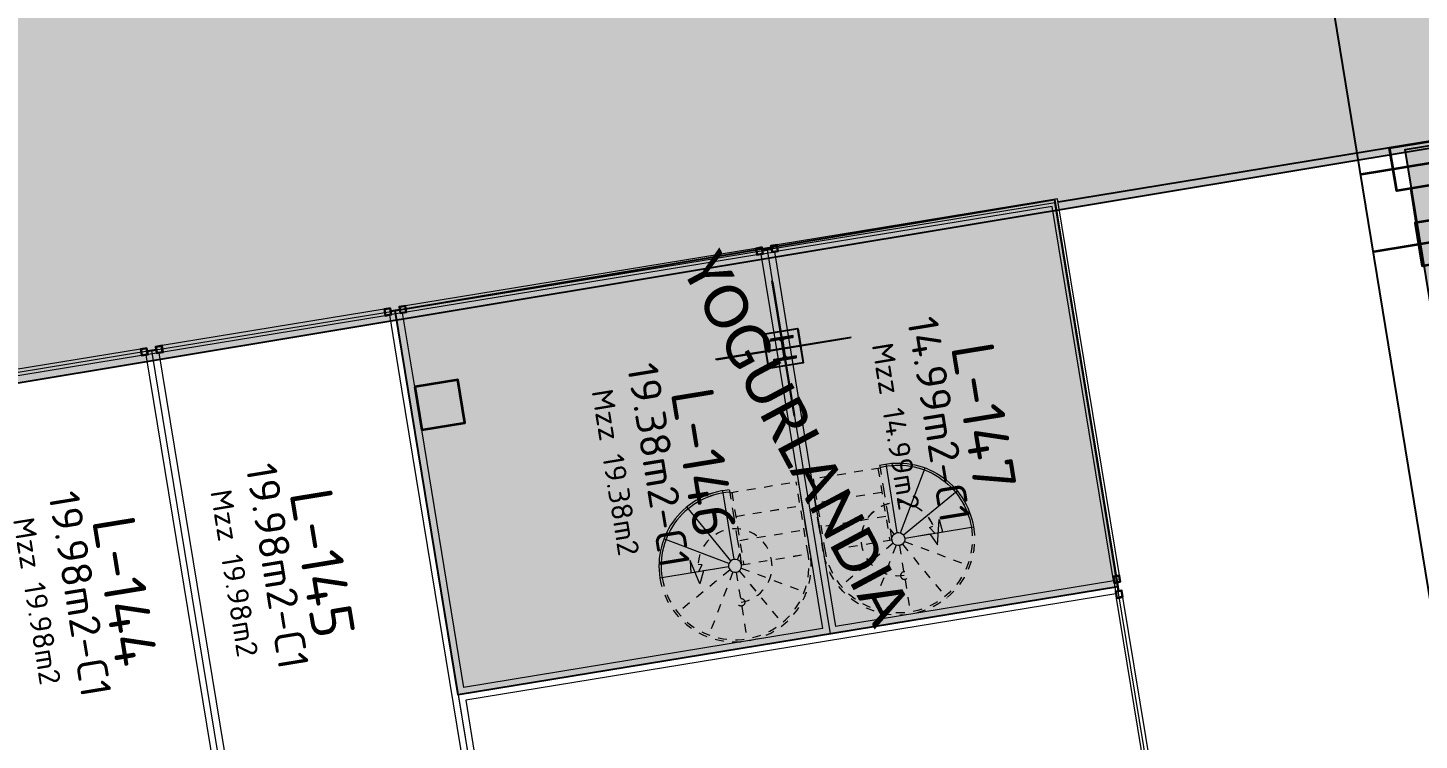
# Model space of a CAD drawing. Header units: metres. Extents: x 2 to 659295185, y -28 to 1124222152.
# Drawn here: x 655526.55 to 655542.54, y 1126660.26 to 1126668.45 of the extents above; entities that cross this region are included whole.
import ezdxf
from ezdxf.enums import TextEntityAlignment as Align

# ---------------------------------------------------------------- set-up
doc = ezdxf.new("R2010")
doc.units = ezdxf.units.M
doc.header["$MEASUREMENT"] = 0
for name, pattern in [('ACAD_ISO03W100', [30, 12, -18]), ('CCSM_C1_CUERPO BJ$0$CONTINUA', [0]), ('CONTINUA', [0]), ('DASHDOT', [1, 0.5, -0.25, 0, -0.25])]:
    doc.linetypes.add(name, pattern=pattern)
doc.layers.get('0').update_dxf_attribs({"linetype": 'CONTINUOUS'})
for name, color, linetype in [('CCSM_C1_CUERPO BJ$0$A-AREAS COMERCIALES', 151, 'CONTINUOUS'), ('CCSM_C1_CUERPO BJ$0$A-FRENTE DE LOCAL', 4, 'CONTINUOUS'), ('CCSM_C1_CUERPO BJ$0$A-PARED', 2, 'CCSM_C1_CUERPO BJ$0$CONTINUA'), ('CCSM_C1_CUERPO BJ$0$ID_AREA EXACTA', 7, 'CONTINUOUS'), ('CCSM_C1_CUERPO BJ$0$ID_Nº LOCAL', 7, 'CONTINUOUS'), ('CCSM_C1_CUERPO BJ$0$ID_RUBRO', 7, 'CONTINUOUS'), ('CCSM_C1_CUERPO HP$0$A-MARCOS LOCALES', 4, 'CONTINUOUS'), ('E_COTAS EJES J', 8, 'CONTINUOUS'), ('MESAS DE FERIA', 7, 'CONTINUOUS'), ('TERRENO DE TABACALERA', 50, 'CONTINUOUS')]:
    doc.layers.add(name, color=color, linetype=linetype)
for name, color, linetype, lineweight in [('CCSM_XREF ESTRUCTURA15$0$E-CA-COLUMNA', 2, 'CONTINUOUS', 35), ('CCSM_XREF ESTRUCTURA15$0$E-CB-COLUMNA', 2, 'CONTINUOUS', 35), ('LOCALES ASIGNADOS', 41, 'DASHDOT', 0), ('NOMBRES LOCATARIOS', 7, 'CONTINUA', 0), ('XREF ESCALERAS', 252, 'CONTINUOUS', 0)]:
    doc.layers.add(name, color=color, linetype=linetype, lineweight=lineweight)
doc.styles.add('CCSM_C1_CUERPO BJ$0$ROMANS', font='romans__.ttf')
doc.styles.get("Standard").update_dxf_attribs({"font": 'tahoma.ttf'})

# ---------------------------------------------------------------- blocks, each defined once
blk = doc.blocks.new('CCSM_C1_CUERPO BJ$0$IDENT LOCAL')
at = {"style": 'CCSM_C1_CUERPO BJ$0$ROMANS'}
for tag, height, p in [('AREA-EXACTA', 0.5, (0.587, 0.096)), ('NºLOCAL', 0.7, (1.17, 0.119)), ('RUBRO', 0.35, (0, 0)), ('USO', 0.35, (-0.587, -0.096))]:
    blk.add_attdef(tag, text='', height=height, rotation=279.3085, dxfattribs=at).set_placement(p, align=Align.BOTTOM_CENTER)
blk = doc.blocks.new('CCSM_XREF ESTRUCTURA15$0$CCSM_COLUMNA REC')
at = {"layer": 'CCSM_XREF ESTRUCTURA15$0$E-CA-COLUMNA'}
blk.add_lwpolyline([(-0.25, -0.25), (0.25, -0.25), (0.25, 0.25), (-0.25, 0.25)], close=True, dxfattribs=at)
blk = doc.blocks.new('TUBO3X3')
at = {"layer": 'CCSM_C1_CUERPO HP$0$A-MARCOS LOCALES'}
for points in [[(-0.05, 0.012), (0.025, 0.012), (0.025, 0.087), (-0.05, 0.087)], [(-0.045, 0.017), (0.02, 0.017), (0.02, 0.082), (-0.045, 0.082)]]:
    blk.add_lwpolyline(points, close=True, dxfattribs=at)
blk = doc.blocks.new('SEPARADOR MINILOCAL')
at = {"layer": 'CCSM_C1_CUERPO HP$0$A-MARCOS LOCALES'}
for p, q in [((0.538, -0.043), (0.638, -0.043)), ((0.538, -0.048), (0.638, -0.048))]:
    blk.add_line(p, q, dxfattribs=at)
for p in [(0.513, -0.095), (0.688, -0.095)]:
    blk.add_blockref('TUBO3X3', p, dxfattribs=at)
blk = doc.blocks.new('CCSM_XREF ESTRUCTURA15$0$COLUM REC 120x50 mid')
at = {"color": 5}
for p, q in [((0, 1.124), (0, -1.124)), ((-0.789, 0), (0.789, 0))]:
    blk.add_line(p, q, dxfattribs=at)
at = {"color": 2}
blk.add_lwpolyline([(-0.25, 0.6), (-0.25, -0.6), (0.25, -0.6), (0.25, 0.6)], close=True, dxfattribs=at)
blk = doc.blocks.new('CCSM_XREF ESTRUCTURA15$0$COLUM REC 150x50mid')
at = {"color": 5}
for p, q in [((0, 1.124), (0, -1.124)), ((-0.789, 0), (0.789, 0))]:
    blk.add_line(p, q, dxfattribs=at)
blk.add_lwpolyline([(-0.25, 0.75), (-0.25, -0.75), (0.25, -0.75), (0.25, 0.75)], close=True)
blk = doc.blocks.new('COLUMNAS MZZ LOCATEL')
at = {"color": 8}
for p, q in [((0, -0.774), (0, 0.774)), ((0.789, 0), (-0.789, 0))]:
    blk.add_line(p, q, dxfattribs=at)
blk.add_lwpolyline([(-0.2, 0.2), (0.2, 0.2), (0.2, -0.2), (-0.2, -0.2)], close=True)
blk = doc.blocks.new('ESCA')
at = {"linetype": 'ACAD_ISO03W100', "ltscale": 0.002}
for p, q in [((0.475, 0.975), (0.475, 1.775)), ((0.437, 0.965), (0.037, 1.658)), ((0.512, 0.965), (0.912, 1.658)), ((0.41, 0.937), (-0.283, 1.337)), ((0.54, 0.937), (1.233, 1.337)), ((-0.4, 0.9), (-0.4, 0.6)), ((0.4, 0.9), (-0.4, 0.9)), ((-0.375, 0.9), (-0.375, 0.06)), ((0.375, 0.06), (0.375, 0.9)), ((0.4, 0.857), (0.4, 0.9)), ((0.4, 0.77), (0.4, 0.857)), ((0.4, 0.6), (0.4, 0.77)), ((-0.4, 0.6), (-0.4, 0.3)), ((0.375, 0.62), (-0.375, 0.62)), ((0.4, 0.3), (0.4, 0.6)), ((0.375, 0.34), (-0.375, 0.34)), ((-0.4, 0.3), (-0.4, 0.06)), ((0.4, 0.035), (0.4, 0.3)), ((0.4, 0.06), (-0.4, 0.06))]:
    blk.add_line(p, q, dxfattribs=at)
for p, q in [((0.437, 0.965), (0.422, 0.953)), ((0.456, 0.972), (0.437, 0.965)), ((0.475, 0.975), (0.456, 0.972)), ((0.494, 0.972), (0.475, 0.975)), ((0.512, 0.965), (0.494, 0.972)), ((0.528, 0.953), (0.512, 0.965)), ((0.403, 0.919), (0.4, 0.9)), ((0.4, 0.9), (0.403, 0.881)), ((0.41, 0.862), (0.4, 0.857)), ((0.437, 0.835), (0.4, 0.77)), ((0.41, 0.937), (0.403, 0.919)), ((0.403, 0.881), (0.41, 0.862)), ((0.422, 0.953), (0.41, 0.937)), ((0.41, 0.862), (0.422, 0.847)), ((0.422, 0.847), (0.437, 0.835)), ((0.437, 0.835), (0.456, 0.828)), ((0.456, 0.828), (0.475, 0.825)), ((0.475, 0.825), (0.494, 0.828)), ((0.475, 0.825), (0.475, 0.025)), ((0.494, 0.828), (0.512, 0.835)), ((0.512, 0.835), (0.528, 0.847)), ((0.512, 0.835), (0.912, 0.142)), ((0.54, 0.937), (0.528, 0.953)), ((0.528, 0.847), (0.54, 0.862)), ((0.547, 0.919), (0.54, 0.937)), ((0.54, 0.862), (0.547, 0.881)), ((0.54, 0.862), (1.233, 0.463)), ((0.55, 0.9), (0.547, 0.919)), ((0.547, 0.881), (0.55, 0.9)), ((0.55, 0.9), (1.35, 0.9)), ((0.4, 0.028), (0.4, 0.035))]:
    blk.add_line(p, q)
for points in [[(0.71, 0.9), (0.841, 0.9), (0.907, 1.039), (0.976, 0.754), (0.991, 0.9)], [(0.9, 0.9), (0.848, 0.826), (0.892, 0.817)]]:
    blk.add_lwpolyline(points)
blk.add_circle((0.475, 1.325), 0.0433, dxfattribs=at)
for radius, start, end in [(0.875, 0, 180), (0.85, 0, 180), (0.425, 90, 0)]:
    blk.add_arc((0.475, 0.9), radius, start, end, dxfattribs=at)
for radius, start in [(0.875, 265.0829), (0.85, 264.9379)]:
    blk.add_arc((0.475, 0.9), radius, start, 0)

msp = doc.modelspace()

# ---------------------------------------------------------------- hatches: boundary and pattern name
at = {"layer": 'LOCALES ASIGNADOS'}
for points in [[(655552.0475, 1126766.2036), (655481.9173, 1126797.9895), (655477.5131, 1126790.9099), (655473.5315, 1126784.2823), (655468.8767, 1126776.1437), (655463.5388, 1126766.3475), (655461.3917, 1126762.2727), (655460.3726, 1126760.2599), (655457.5102, 1126754.5906), (655453.7975, 1126746.8941), (655450.9417, 1126740.6836), (655446.1355, 1126729.7442), (655441.9098, 1126719.3699), (655440.9385, 1126716.7924), (655462.8638, 1126708.3455), (655463.9885, 1126701.2842), (655471.536, 1126655.2372), (655553.5835, 1126668.8883), (655553.0078, 1126672.4046), (655567.0451, 1126674.7032)], [(655542.3815, 1126667.0547), (655542.9821, 1126663.39), (655551.4443, 1126664.7745), (655550.8432, 1126668.4417)], [(655530.773, 1126665.2027), (655531.4975, 1126660.7826), (655539.0763, 1126662.0251), (655538.3487, 1126666.4799)]]:
    msp.add_hatch(color=256, dxfattribs=at).paths.add_polyline_path(points)

# ---------------------------------------------------------------- linework, layer by layer
for points in [[(655471.6126, 1126655.25), (655553.5834, 1126668.8883), (655553.0076, 1126672.4046), (655567.045, 1126674.7031), (655552.0473, 1126766.2035), (655481.9172, 1126797.9895), (655477.5129, 1126790.9098), (655473.5313, 1126784.2823), (655468.8766, 1126776.1437), (655463.5386, 1126766.3474), (655461.3916, 1126762.2726), (655460.3725, 1126760.2599), (655457.5101, 1126754.5906), (655453.7973, 1126746.8941), (655450.9415, 1126740.6836), (655446.1353, 1126729.7441), (655441.9096, 1126719.3698), (655434.3244, 1126698.7954), (655428.6842, 1126681.1389), (655469.2363, 1126669.8084), (655471.5359, 1126655.2372), (655471.6126, 1126655.2498)], [(655550.8432, 1126668.4417), (655551.4447, 1126664.7719), (655542.9826, 1126663.3875), (655542.3819, 1126667.0522), (655550.8436, 1126668.4392)], [(655538.3496, 1126666.48), (655539.0773, 1126662.0252), (655531.4985, 1126660.7828), (655530.774, 1126665.2029), (655538.3496, 1126666.48)], [(655538.3497, 1126666.48), (655539.0773, 1126662.0251), (655531.4985, 1126660.7827), (655530.774, 1126665.2028), (655538.3497, 1126666.48)]]:
    msp.add_lwpolyline(points)
at = {"layer": 'CCSM_C1_CUERPO BJ$0$A-AREAS COMERCIALES', "lineweight": 5}
for points in [[(655548.5541, 1126664.3007), (655547.9534, 1126667.9655), (655542.3758, 1126667.0512), (655542.9765, 1126663.3865)], [(655539.0763, 1126662.0251), (655538.3523, 1126666.4425), (655535.0474, 1126665.9008), (655535.7714, 1126661.4834)], [(655535.0474, 1126665.9008), (655535.7714, 1126661.4835), (655531.4984, 1126660.7831), (655530.7743, 1126665.2004)], [(655530.7743, 1126665.2004), (655531.9147, 1126658.2432), (655529.1169, 1126657.7846), (655527.9765, 1126664.7418)], [(655529.1169, 1126657.7846), (655527.9765, 1126664.7418), (655525.179, 1126664.2833), (655526.3194, 1126657.3261)], [(655539.8321, 1126657.4138), (655539.0763, 1126662.0251), (655531.4984, 1126660.7831), (655532.2543, 1126656.1718)]]:
    msp.add_lwpolyline(points, close=True, dxfattribs=at)
at = {"layer": 'CCSM_C1_CUERPO BJ$0$A-FRENTE DE LOCAL', "lineweight": 5}
for p, q in [((655538.3248, 1126666.3999), (655535.1275, 1126665.8758)), ((655538.3867, 1126666.486), (655535.1647, 1126665.9579)), ((655539.0225, 1126662.1429), (655538.3248, 1126666.4)), ((655539.0226, 1126662.1428), (655538.3248, 1126666.3999)), ((655539.0965, 1126662.155), (655538.3866, 1126666.4861)), ((655539.0966, 1126662.155), (655538.3867, 1126666.486)), ((655534.918, 1126665.9175), (655530.8917, 1126665.2575)), ((655534.9301, 1126665.8435), (655530.9038, 1126665.1835)), ((655530.645, 1126665.2171), (655528.0939, 1126664.7989)), ((655530.6571, 1126665.1431), (655528.106, 1126664.7249)), ((655527.8471, 1126664.7585), (655525.5184, 1126664.3768)), ((655527.8593, 1126664.6845), (655525.5305, 1126664.3028)), ((655539.7785, 1126657.5308), (655539.063, 1126661.8962)), ((655539.7785, 1126657.5307), (655539.063, 1126661.8961)), ((655539.8525, 1126657.5429), (655539.137, 1126661.9083)), ((655539.8525, 1126657.5429), (655539.137, 1126661.9083))]:
    msp.add_line(p, q, dxfattribs=at)
at = {"layer": 'CCSM_C1_CUERPO BJ$0$A-PARED', "lineweight": 5}
for p, q in [((655530.7063, 1126665.1512), (655530.8459, 1126664.3001)), ((655530.8544, 1126665.1754), (655530.7064, 1126665.1512)), ((655530.7064, 1126665.1512), (655530.8459, 1126664.3)), ((655530.8544, 1126665.1755), (655530.9939, 1126664.3244)), ((655530.8544, 1126665.1754), (655530.9939, 1126664.3243)), ((655528.0566, 1126664.7168), (655527.9086, 1126664.6926)), ((655527.9086, 1126664.6927), (655529.0307, 1126657.8465)), ((655527.9086, 1126664.6926), (655529.0308, 1126657.8464)), ((655528.0566, 1126664.7169), (655529.1788, 1126657.8708)), ((655528.0566, 1126664.7168), (655529.1788, 1126657.8707)), ((655530.9939, 1126664.3244), (655531.5602, 1126660.8691)), ((655530.9939, 1126664.3243), (655531.5602, 1126660.869)), ((655530.8459, 1126664.3001), (655531.8285, 1126658.3051)), ((655530.8459, 1126664.3), (655531.8285, 1126658.305)), ((655539.0306, 1126662.0936), (655535.8333, 1126661.5695)), ((655539.0306, 1126662.0935), (655535.8333, 1126661.5694)), ((655539.0306, 1126662.0936), (655539.0549, 1126661.9455)), ((655539.0306, 1126662.0935), (655539.0549, 1126661.9455)), ((655539.0549, 1126661.9455), (655531.5845, 1126660.7211)), ((655539.0549, 1126661.9455), (655531.5845, 1126660.721)), ((655535.6853, 1126661.5452), (655531.5602, 1126660.8691)), ((655535.6853, 1126661.5452), (655531.5602, 1126660.869)), ((655531.5845, 1126660.7211), (655532.3162, 1126656.257)), ((655531.5845, 1126660.721), (655532.3162, 1126656.2569))]:
    msp.add_line(p, q, dxfattribs=at)
for points in [[(655542.4362, 1126666.6052), (655542.5009, 1126666.2105), (655542.5009, 1126666.2105)], [(655542.4362, 1126666.6051), (655542.5009, 1126666.2104), (655542.5009, 1126666.2104)], [(655534.9759, 1126665.851), (655535.1308, 1126665.8764)], [(655534.9759, 1126665.851), (655535.6853, 1126661.5452)], [(655534.9759, 1126665.851), (655535.6853, 1126661.5452)], [(655535.1307, 1126665.8764), (655535.8333, 1126661.5695)], [(655535.1308, 1126665.8764), (655535.8333, 1126661.5694)]]:
    msp.add_lwpolyline(points, dxfattribs=at)
at = {"layer": 'E_COTAS EJES J'}
for p, q in [((655535.1083, 1126665.5294), (655535.3585, 1126664.0024)), ((655535.1083, 1126665.5294), (655535.3585, 1126664.0024)), ((655535.1083, 1126665.5293), (655535.3585, 1126664.0024)), ((655535.1083, 1126665.5293), (655535.3585, 1126664.0024)), ((655536.0119, 1126664.8935), (655534.4549, 1126664.6383)), ((655536.0119, 1126664.8935), (655534.4549, 1126664.6383)), ((655536.0119, 1126664.8934), (655534.4549, 1126664.6382)), ((655536.0119, 1126664.8934), (655534.4549, 1126664.6382)), ((655535.3414, 1126664.9103), (655535.0848, 1126664.8682)), ((655535.3414, 1126664.9103), (655535.0848, 1126664.8682)), ((655535.3414, 1126664.9102), (655535.0848, 1126664.8681)), ((655535.3414, 1126664.9102), (655535.0848, 1126664.8681)), ((655535.0848, 1126664.8682), (655535.0868, 1126664.8559)), ((655535.0848, 1126664.8682), (655535.0868, 1126664.8559)), ((655535.0848, 1126664.8681), (655535.0868, 1126664.8558)), ((655535.0848, 1126664.8681), (655535.0868, 1126664.8558)), ((655535.0868, 1126664.8559), (655535.1872, 1126664.8723)), ((655535.0868, 1126664.8559), (655535.1872, 1126664.8723)), ((655535.0868, 1126664.8558), (655535.1872, 1126664.8723)), ((655535.0868, 1126664.8558), (655535.1872, 1126664.8723)), ((655535.1867, 1126664.8723), (655535.088, 1126664.8561)), ((655535.1867, 1126664.8723), (655535.088, 1126664.8561)), ((655535.1867, 1126664.8722), (655535.088, 1126664.856)), ((655535.1867, 1126664.8722), (655535.088, 1126664.856)), ((655535.2154, 1126664.8516), (655535.1867, 1126664.8723)), ((655535.2154, 1126664.8516), (655535.1867, 1126664.8723)), ((655535.2154, 1126664.8516), (655535.1867, 1126664.8722)), ((655535.2154, 1126664.8516), (655535.1867, 1126664.8722)), ((655535.1872, 1126664.8723), (655535.1968, 1126664.872)), ((655535.1872, 1126664.8723), (655535.1968, 1126664.872)), ((655535.1872, 1126664.8723), (655535.1968, 1126664.8719)), ((655535.1872, 1126664.8723), (655535.1968, 1126664.8719)), ((655535.1968, 1126664.872), (655535.2055, 1126664.8681)), ((655535.1968, 1126664.872), (655535.2055, 1126664.8681)), ((655535.1968, 1126664.8719), (655535.2055, 1126664.868)), ((655535.1968, 1126664.8719), (655535.2055, 1126664.868)), ((655535.2055, 1126664.8681), (655535.212, 1126664.8611)), ((655535.2055, 1126664.8681), (655535.212, 1126664.8611)), ((655535.2055, 1126664.868), (655535.212, 1126664.861)), ((655535.2055, 1126664.868), (655535.212, 1126664.861)), ((655535.212, 1126664.8611), (655535.2154, 1126664.8521)), ((655535.212, 1126664.8611), (655535.2154, 1126664.8521)), ((655535.212, 1126664.861), (655535.2154, 1126664.8521)), ((655535.212, 1126664.861), (655535.2154, 1126664.8521)), ((655535.2154, 1126664.8521), (655535.2438, 1126664.6784)), ((655535.2154, 1126664.8521), (655535.2438, 1126664.6784)), ((655535.2154, 1126664.8521), (655535.2438, 1126664.6784)), ((655535.2154, 1126664.8521), (655535.2438, 1126664.6784)), ((655535.2437, 1126664.6789), (655535.2154, 1126664.8516)), ((655535.2437, 1126664.6789), (655535.2154, 1126664.8516)), ((655535.2438, 1126664.6789), (655535.2154, 1126664.8516)), ((655535.2438, 1126664.6789), (655535.2154, 1126664.8516)), ((655535.2227, 1126664.8533), (655535.2231, 1126664.8629)), ((655535.2227, 1126664.8533), (655535.2231, 1126664.8629)), ((655535.2512, 1126664.6797), (655535.2227, 1126664.8533)), ((655535.2512, 1126664.6797), (655535.2227, 1126664.8533)), ((655535.2435, 1126664.8816), (655535.2228, 1126664.8529)), ((655535.2435, 1126664.8816), (655535.2228, 1126664.8529)), ((655535.2435, 1126664.8815), (655535.2228, 1126664.8528)), ((655535.2435, 1126664.8815), (655535.2228, 1126664.8528)), ((655535.2228, 1126664.8533), (655535.2231, 1126664.8628)), ((655535.2228, 1126664.8533), (655535.2231, 1126664.8628)), ((655535.2512, 1126664.6796), (655535.2228, 1126664.8533)), ((655535.2512, 1126664.6796), (655535.2228, 1126664.8533)), ((655535.2228, 1126664.8529), (655535.2511, 1126664.6802)), ((655535.2228, 1126664.8529), (655535.2511, 1126664.6802)), ((655535.2228, 1126664.8528), (655535.2512, 1126664.6801)), ((655535.2228, 1126664.8528), (655535.2512, 1126664.6801)), ((655535.2231, 1126664.8629), (655535.227, 1126664.8716)), ((655535.2231, 1126664.8629), (655535.227, 1126664.8716)), ((655535.2231, 1126664.8628), (655535.227, 1126664.8715)), ((655535.2231, 1126664.8628), (655535.227, 1126664.8715)), ((655535.227, 1126664.8716), (655535.234, 1126664.8781)), ((655535.227, 1126664.8716), (655535.234, 1126664.8781)), ((655535.227, 1126664.8715), (655535.234, 1126664.8781)), ((655535.227, 1126664.8715), (655535.234, 1126664.8781)), ((655535.234, 1126664.8781), (655535.243, 1126664.8815)), ((655535.234, 1126664.8781), (655535.243, 1126664.8815)), ((655535.234, 1126664.8781), (655535.243, 1126664.8814)), ((655535.234, 1126664.8781), (655535.243, 1126664.8814)), ((655535.243, 1126664.8815), (655535.3434, 1126664.8979)), ((655535.243, 1126664.8815), (655535.3434, 1126664.8979)), ((655535.243, 1126664.8814), (655535.3434, 1126664.8979)), ((655535.243, 1126664.8814), (655535.3434, 1126664.8979)), ((655535.3421, 1126664.8977), (655535.2435, 1126664.8816)), ((655535.3421, 1126664.8977), (655535.2435, 1126664.8816)), ((655535.3422, 1126664.8977), (655535.2435, 1126664.8815)), ((655535.3422, 1126664.8977), (655535.2435, 1126664.8815)), ((655535.3434, 1126664.8979), (655535.3414, 1126664.9103)), ((655535.3434, 1126664.8979), (655535.3414, 1126664.9103)), ((655535.3434, 1126664.8979), (655535.3414, 1126664.9102)), ((655535.3434, 1126664.8979), (655535.3414, 1126664.9102)), ((655535.2236, 1126664.6503), (655535.1232, 1126664.6338)), ((655535.2236, 1126664.6503), (655535.1232, 1126664.6338)), ((655535.2236, 1126664.6502), (655535.1232, 1126664.6338)), ((655535.2236, 1126664.6502), (655535.1232, 1126664.6338)), ((655535.1232, 1126664.6338), (655535.1252, 1126664.6215)), ((655535.1232, 1126664.6338), (655535.1252, 1126664.6215)), ((655535.1232, 1126664.6338), (655535.1252, 1126664.6214)), ((655535.1232, 1126664.6338), (655535.1252, 1126664.6214)), ((655535.1244, 1126664.6341), (655535.2231, 1126664.6502)), ((655535.1244, 1126664.6341), (655535.2231, 1126664.6502)), ((655535.1244, 1126664.634), (655535.2231, 1126664.6502)), ((655535.1244, 1126664.634), (655535.2231, 1126664.6502)), ((655535.1252, 1126664.6215), (655535.3818, 1126664.6636)), ((655535.1252, 1126664.6215), (655535.3818, 1126664.6636)), ((655535.1252, 1126664.6214), (655535.3818, 1126664.6635)), ((655535.1252, 1126664.6214), (655535.3818, 1126664.6635)), ((655535.1943, 1126664.6328), (655535.1598, 1126664.6272)), ((655535.1943, 1126664.6328), (655535.1598, 1126664.6272)), ((655535.1943, 1126664.6328), (655535.1598, 1126664.6271)), ((655535.1943, 1126664.6328), (655535.1598, 1126664.6271)), ((655535.3127, 1126664.6522), (655535.1943, 1126664.6328)), ((655535.3127, 1126664.6522), (655535.1943, 1126664.6328)), ((655535.3127, 1126664.6522), (655535.1943, 1126664.6328)), ((655535.3127, 1126664.6522), (655535.1943, 1126664.6328)), ((655535.2231, 1126664.6502), (655535.2437, 1126664.6789)), ((655535.2231, 1126664.6502), (655535.2437, 1126664.6789)), ((655535.2231, 1126664.6502), (655535.2438, 1126664.6789)), ((655535.2231, 1126664.6502), (655535.2438, 1126664.6789)), ((655535.2326, 1126664.6537), (655535.2236, 1126664.6503)), ((655535.2326, 1126664.6537), (655535.2236, 1126664.6503)), ((655535.2326, 1126664.6536), (655535.2236, 1126664.6502)), ((655535.2326, 1126664.6536), (655535.2236, 1126664.6502)), ((655535.2395, 1126664.6602), (655535.2326, 1126664.6537)), ((655535.2395, 1126664.6602), (655535.2326, 1126664.6537)), ((655535.2396, 1126664.6601), (655535.2326, 1126664.6536)), ((655535.2396, 1126664.6601), (655535.2326, 1126664.6536)), ((655535.2435, 1126664.6689), (655535.2395, 1126664.6602)), ((655535.2435, 1126664.6689), (655535.2395, 1126664.6602)), ((655535.2435, 1126664.6688), (655535.2396, 1126664.6601)), ((655535.2435, 1126664.6688), (655535.2396, 1126664.6601)), ((655535.2438, 1126664.6784), (655535.2435, 1126664.6689)), ((655535.2438, 1126664.6784), (655535.2435, 1126664.6689)), ((655535.2438, 1126664.6784), (655535.2435, 1126664.6688)), ((655535.2438, 1126664.6784), (655535.2435, 1126664.6688)), ((655535.2511, 1126664.6802), (655535.2799, 1126664.6595)), ((655535.2511, 1126664.6802), (655535.2799, 1126664.6595)), ((655535.2512, 1126664.6801), (655535.2799, 1126664.6595)), ((655535.2512, 1126664.6801), (655535.2799, 1126664.6595)), ((655535.2546, 1126664.6707), (655535.2512, 1126664.6797)), ((655535.2546, 1126664.6707), (655535.2512, 1126664.6797)), ((655535.2546, 1126664.6706), (655535.2512, 1126664.6796)), ((655535.2546, 1126664.6706), (655535.2512, 1126664.6796)), ((655535.2611, 1126664.6637), (655535.2546, 1126664.6707)), ((655535.2611, 1126664.6637), (655535.2546, 1126664.6707)), ((655535.2611, 1126664.6636), (655535.2546, 1126664.6706)), ((655535.2611, 1126664.6636), (655535.2546, 1126664.6706)), ((655535.2698, 1126664.6598), (655535.2611, 1126664.6637)), ((655535.2698, 1126664.6598), (655535.2611, 1126664.6637)), ((655535.2698, 1126664.6597), (655535.2611, 1126664.6636)), ((655535.2698, 1126664.6597), (655535.2611, 1126664.6636)), ((655535.2794, 1126664.6594), (655535.2698, 1126664.6598)), ((655535.2794, 1126664.6594), (655535.2698, 1126664.6598)), ((655535.2794, 1126664.6594), (655535.2698, 1126664.6597)), ((655535.2794, 1126664.6594), (655535.2698, 1126664.6597)), ((655535.3798, 1126664.6759), (655535.2794, 1126664.6594)), ((655535.3798, 1126664.6759), (655535.2794, 1126664.6594)), ((655535.3798, 1126664.6758), (655535.2794, 1126664.6594)), ((655535.3798, 1126664.6758), (655535.2794, 1126664.6594)), ((655535.2799, 1126664.6595), (655535.3785, 1126664.6757)), ((655535.2799, 1126664.6595), (655535.3785, 1126664.6757)), ((655535.2799, 1126664.6595), (655535.3786, 1126664.6756)), ((655535.2799, 1126664.6595), (655535.3786, 1126664.6756)), ((655535.3473, 1126664.6579), (655535.3127, 1126664.6522)), ((655535.3473, 1126664.6579), (655535.3127, 1126664.6522)), ((655535.3473, 1126664.6578), (655535.3127, 1126664.6522)), ((655535.3473, 1126664.6578), (655535.3127, 1126664.6522)), ((655535.3818, 1126664.6636), (655535.3798, 1126664.6759)), ((655535.3818, 1126664.6636), (655535.3798, 1126664.6759)), ((655535.3818, 1126664.6635), (655535.3798, 1126664.6758)), ((655535.3818, 1126664.6635), (655535.3798, 1126664.6758))]:
    msp.add_line(p, q, dxfattribs=at)
for points in [[(655535.0848, 1126664.8682), (655535.0868, 1126664.8559), (655535.1872, 1126664.8723), (655535.1968, 1126664.872), (655535.2055, 1126664.8681), (655535.212, 1126664.8611), (655535.2154, 1126664.8521), (655535.2438, 1126664.6784), (655535.2435, 1126664.6689), (655535.2395, 1126664.6602), (655535.2326, 1126664.6537), (655535.2236, 1126664.6503), (655535.1232, 1126664.6338), (655535.1252, 1126664.6215), (655535.3818, 1126664.6636), (655535.3798, 1126664.6759), (655535.2794, 1126664.6594), (655535.2698, 1126664.6598), (655535.2611, 1126664.6637), (655535.2546, 1126664.6707), (655535.2512, 1126664.6797), (655535.2228, 1126664.8533), (655535.2231, 1126664.8629), (655535.227, 1126664.8716), (655535.234, 1126664.8781), (655535.243, 1126664.8815), (655535.3434, 1126664.8979), (655535.3414, 1126664.9103), (655535.0848, 1126664.8682)], [(655535.0848, 1126664.8682), (655535.0868, 1126664.8559), (655535.1872, 1126664.8723), (655535.1968, 1126664.872), (655535.2055, 1126664.8681), (655535.212, 1126664.8611), (655535.2154, 1126664.8521), (655535.2438, 1126664.6784), (655535.2435, 1126664.6689), (655535.2395, 1126664.6602), (655535.2326, 1126664.6537), (655535.2236, 1126664.6503), (655535.1232, 1126664.6338), (655535.1252, 1126664.6215), (655535.3818, 1126664.6636), (655535.3798, 1126664.6759), (655535.2794, 1126664.6594), (655535.2698, 1126664.6598), (655535.2611, 1126664.6637), (655535.2546, 1126664.6707), (655535.2512, 1126664.6797), (655535.2228, 1126664.8533), (655535.2231, 1126664.8629), (655535.227, 1126664.8716), (655535.234, 1126664.8781), (655535.243, 1126664.8815), (655535.3434, 1126664.8979), (655535.3414, 1126664.9103), (655535.0848, 1126664.8682)], [(655535.0848, 1126664.8681), (655535.0868, 1126664.8558), (655535.1872, 1126664.8723), (655535.1968, 1126664.8719), (655535.2055, 1126664.868), (655535.212, 1126664.861), (655535.2154, 1126664.8521), (655535.2438, 1126664.6784), (655535.2435, 1126664.6688), (655535.2396, 1126664.6601), (655535.2326, 1126664.6536), (655535.2236, 1126664.6502), (655535.1232, 1126664.6338), (655535.1252, 1126664.6214), (655535.3818, 1126664.6635), (655535.3798, 1126664.6758), (655535.2794, 1126664.6594), (655535.2698, 1126664.6597), (655535.2611, 1126664.6636), (655535.2546, 1126664.6706), (655535.2512, 1126664.6796), (655535.2228, 1126664.8533), (655535.2231, 1126664.8628), (655535.227, 1126664.8715), (655535.234, 1126664.8781), (655535.243, 1126664.8814), (655535.3434, 1126664.8979), (655535.3414, 1126664.9102), (655535.0848, 1126664.8681)], [(655535.0848, 1126664.8681), (655535.0868, 1126664.8558), (655535.1872, 1126664.8723), (655535.1968, 1126664.8719), (655535.2055, 1126664.868), (655535.212, 1126664.861), (655535.2154, 1126664.8521), (655535.2438, 1126664.6784), (655535.2435, 1126664.6688), (655535.2396, 1126664.6601), (655535.2326, 1126664.6536), (655535.2236, 1126664.6502), (655535.1232, 1126664.6338), (655535.1252, 1126664.6214), (655535.3818, 1126664.6635), (655535.3798, 1126664.6758), (655535.2794, 1126664.6594), (655535.2698, 1126664.6597), (655535.2611, 1126664.6636), (655535.2546, 1126664.6706), (655535.2512, 1126664.6796), (655535.2228, 1126664.8533), (655535.2231, 1126664.8628), (655535.227, 1126664.8715), (655535.234, 1126664.8781), (655535.243, 1126664.8814), (655535.3434, 1126664.8979), (655535.3414, 1126664.9102), (655535.0848, 1126664.8681)]]:
    msp.add_lwpolyline(points, close=True, dxfattribs=at)
at = {"layer": 'MESAS DE FERIA'}
msp.add_line((655542.2019, 1126667.0734), (655538.3927, 1126666.449), dxfattribs=at)
at = {"layer": 'TERRENO DE TABACALERA', "lineweight": -3}
msp.add_line((655506, 1126886), (655577, 1126452), dxfattribs=at)
msp.add_lwpolyline([(655506, 1126886), (655577, 1126452), (655577, 1126452), (655590, 1126449), (656087, 1126341), (656087, 1126341), (656113, 1126403), (656125, 1126444), (656126, 1126472), (656121, 1126555), (656125, 1126569), (656147, 1126631), (656203, 1126760), (656210, 1126776)], dxfattribs=at)

# ---------------------------------------------------------------- block references
at = {"lineweight": 5}
ref = msp.add_blockref('CCSM_C1_CUERPO BJ$0$IDENT LOCAL', (655536.1605, 1126663.7592), dxfattribs=dict(at, xscale=0.7000000000307619, yscale=0.7000000000307619, zscale=0.7000000000307619, rotation=359.9864694980393))
ref.add_attrib('NºLOCAL', 'L-147', dxfattribs={"layer": 'CCSM_C1_CUERPO BJ$0$ID_Nº LOCAL', "height": 0.49, "rotation": 279.29492, "style": 'CCSM_C1_CUERPO BJ$0$ROMANS'}).set_placement((655537.1518, 1126663.9214), align=Align.BOTTOM_CENTER)
ref.add_attrib('RUBRO', 'Mzz 14.99m2', dxfattribs={"layer": 'CCSM_C1_CUERPO BJ$0$ID_RUBRO', "height": 0.245, "rotation": 279.29492, "style": 'CCSM_C1_CUERPO BJ$0$ROMANS'}).set_placement((655536.3329, 1126663.838), align=Align.BOTTOM_CENTER)
ref.add_attrib('AREA-EXACTA', '14.99m2-C1', dxfattribs={"layer": 'CCSM_C1_CUERPO BJ$0$ID_AREA EXACTA', "height": 0.35, "rotation": 279.29492, "style": 'CCSM_C1_CUERPO BJ$0$ROMANS'}).set_placement((655536.7439, 1126663.9053), align=Align.BOTTOM_CENTER)
ref = msp.add_blockref('CCSM_C1_CUERPO BJ$0$IDENT LOCAL', (655536.1605, 1126663.7591), dxfattribs=dict(at, xscale=0.6999999999735645, yscale=0.6999999999735645, zscale=0.6999999999735645, rotation=359.9866111139342))
ref.add_attrib('NºLOCAL', 'L-147', dxfattribs={"layer": 'CCSM_C1_CUERPO BJ$0$ID_Nº LOCAL', "height": 0.49, "rotation": 279.29506, "style": 'CCSM_C1_CUERPO BJ$0$ROMANS'}).set_placement((655537.1519, 1126663.9213), align=Align.BOTTOM_CENTER)
ref.add_attrib('RUBRO', 'Mzz 14.99m2', dxfattribs={"layer": 'CCSM_C1_CUERPO BJ$0$ID_RUBRO', "height": 0.245, "rotation": 279.29506, "style": 'CCSM_C1_CUERPO BJ$0$ROMANS'}).set_placement((655536.3329, 1126663.838), align=Align.BOTTOM_CENTER)
ref.add_attrib('AREA-EXACTA', '14.99m2-C1', dxfattribs={"layer": 'CCSM_C1_CUERPO BJ$0$ID_AREA EXACTA', "height": 0.35, "rotation": 279.29506, "style": 'CCSM_C1_CUERPO BJ$0$ROMANS'}).set_placement((655536.744, 1126663.9052), align=Align.BOTTOM_CENTER)
ref = msp.add_blockref('CCSM_C1_CUERPO BJ$0$IDENT LOCAL', (655532.9406, 1126663.2311), dxfattribs=dict(at, xscale=0.7000000000307619, yscale=0.7000000000307619, zscale=0.7000000000307619, rotation=359.9864694980393))
ref.add_attrib('NºLOCAL', 'L-146', dxfattribs={"layer": 'CCSM_C1_CUERPO BJ$0$ID_Nº LOCAL', "height": 0.49, "rotation": 279.29492, "style": 'CCSM_C1_CUERPO BJ$0$ROMANS'}).set_placement((655533.9319, 1126663.3934), align=Align.BOTTOM_CENTER)
ref.add_attrib('RUBRO', 'Mzz 19.38m2', dxfattribs={"layer": 'CCSM_C1_CUERPO BJ$0$ID_RUBRO', "height": 0.245, "rotation": 279.29492, "style": 'CCSM_C1_CUERPO BJ$0$ROMANS'}).set_placement((655533.113, 1126663.31), align=Align.BOTTOM_CENTER)
ref.add_attrib('AREA-EXACTA', '19.38m2-C1', dxfattribs={"layer": 'CCSM_C1_CUERPO BJ$0$ID_AREA EXACTA', "height": 0.35, "rotation": 279.29492, "style": 'CCSM_C1_CUERPO BJ$0$ROMANS'}).set_placement((655533.524, 1126663.3773), align=Align.BOTTOM_CENTER)
ref = msp.add_blockref('CCSM_C1_CUERPO BJ$0$IDENT LOCAL', (655532.9406, 1126663.231), dxfattribs=dict(at, xscale=0.6999999999735645, yscale=0.6999999999735645, zscale=0.6999999999735645, rotation=359.9866111139342))
ref.add_attrib('NºLOCAL', 'L-146', dxfattribs={"layer": 'CCSM_C1_CUERPO BJ$0$ID_Nº LOCAL', "height": 0.49, "rotation": 279.29506, "style": 'CCSM_C1_CUERPO BJ$0$ROMANS'}).set_placement((655533.9319, 1126663.3933), align=Align.BOTTOM_CENTER)
ref.add_attrib('RUBRO', 'Mzz 19.38m2', dxfattribs={"layer": 'CCSM_C1_CUERPO BJ$0$ID_RUBRO', "height": 0.245, "rotation": 279.29506, "style": 'CCSM_C1_CUERPO BJ$0$ROMANS'}).set_placement((655533.113, 1126663.3099), align=Align.BOTTOM_CENTER)
ref.add_attrib('AREA-EXACTA', '19.38m2-C1', dxfattribs={"layer": 'CCSM_C1_CUERPO BJ$0$ID_AREA EXACTA', "height": 0.35, "rotation": 279.29506, "style": 'CCSM_C1_CUERPO BJ$0$ROMANS'}).set_placement((655533.524, 1126663.3772), align=Align.BOTTOM_CENTER)
ref = msp.add_blockref('CCSM_C1_CUERPO BJ$0$IDENT LOCAL', (655528.5594, 1126662.072), dxfattribs=dict(at, xscale=0.7000000000307619, yscale=0.7000000000307619, zscale=0.7000000000307619, rotation=359.9864694980393))
ref.add_attrib('NºLOCAL', 'L-145', dxfattribs={"layer": 'CCSM_C1_CUERPO BJ$0$ID_Nº LOCAL', "height": 0.49, "rotation": 279.29492, "style": 'CCSM_C1_CUERPO BJ$0$ROMANS'}).set_placement((655529.5507, 1126662.2342), align=Align.BOTTOM_CENTER)
ref.add_attrib('RUBRO', 'Mzz 19.98m2', dxfattribs={"layer": 'CCSM_C1_CUERPO BJ$0$ID_RUBRO', "height": 0.245, "rotation": 279.29492, "style": 'CCSM_C1_CUERPO BJ$0$ROMANS'}).set_placement((655528.7318, 1126662.1509), align=Align.BOTTOM_CENTER)
ref.add_attrib('AREA-EXACTA', '19.98m2-C1', dxfattribs={"layer": 'CCSM_C1_CUERPO BJ$0$ID_AREA EXACTA', "height": 0.35, "rotation": 279.29492, "style": 'CCSM_C1_CUERPO BJ$0$ROMANS'}).set_placement((655529.1428, 1126662.2181), align=Align.BOTTOM_CENTER)
ref = msp.add_blockref('CCSM_C1_CUERPO BJ$0$IDENT LOCAL', (655528.5594, 1126662.0719), dxfattribs=dict(at, xscale=0.6999999999735645, yscale=0.6999999999735645, zscale=0.6999999999735645, rotation=359.9866111139342))
ref.add_attrib('NºLOCAL', 'L-145', dxfattribs={"layer": 'CCSM_C1_CUERPO BJ$0$ID_Nº LOCAL', "height": 0.49, "rotation": 279.29506, "style": 'CCSM_C1_CUERPO BJ$0$ROMANS'}).set_placement((655529.5507, 1126662.2342), align=Align.BOTTOM_CENTER)
ref.add_attrib('RUBRO', 'Mzz 19.98m2', dxfattribs={"layer": 'CCSM_C1_CUERPO BJ$0$ID_RUBRO', "height": 0.245, "rotation": 279.29506, "style": 'CCSM_C1_CUERPO BJ$0$ROMANS'}).set_placement((655528.7318, 1126662.1508), align=Align.BOTTOM_CENTER)
ref.add_attrib('AREA-EXACTA', '19.98m2-C1', dxfattribs={"layer": 'CCSM_C1_CUERPO BJ$0$ID_AREA EXACTA', "height": 0.35, "rotation": 279.29506, "style": 'CCSM_C1_CUERPO BJ$0$ROMANS'}).set_placement((655529.1428, 1126662.2181), align=Align.BOTTOM_CENTER)
ref = msp.add_blockref('CCSM_C1_CUERPO BJ$0$IDENT LOCAL', (655526.291, 1126661.7515), dxfattribs=dict(at, xscale=0.7000000000307619, yscale=0.7000000000307619, zscale=0.7000000000307619, rotation=359.9864694980393))
ref.add_attrib('NºLOCAL', 'L-144', dxfattribs={"layer": 'CCSM_C1_CUERPO BJ$0$ID_Nº LOCAL', "height": 0.49, "rotation": 279.29492, "style": 'CCSM_C1_CUERPO BJ$0$ROMANS'}).set_placement((655527.2823, 1126661.9137), align=Align.BOTTOM_CENTER)
ref.add_attrib('RUBRO', 'Mzz 19.98m2', dxfattribs={"layer": 'CCSM_C1_CUERPO BJ$0$ID_RUBRO', "height": 0.245, "rotation": 279.29492, "style": 'CCSM_C1_CUERPO BJ$0$ROMANS'}).set_placement((655526.4634, 1126661.8303), align=Align.BOTTOM_CENTER)
ref.add_attrib('AREA-EXACTA', '19.98m2-C1', dxfattribs={"layer": 'CCSM_C1_CUERPO BJ$0$ID_AREA EXACTA', "height": 0.35, "rotation": 279.29492, "style": 'CCSM_C1_CUERPO BJ$0$ROMANS'}).set_placement((655526.8744, 1126661.8976), align=Align.BOTTOM_CENTER)
ref = msp.add_blockref('CCSM_C1_CUERPO BJ$0$IDENT LOCAL', (655526.291, 1126661.7514), dxfattribs=dict(at, xscale=0.6999999999735645, yscale=0.6999999999735645, zscale=0.6999999999735645, rotation=359.9866111139342))
ref.add_attrib('NºLOCAL', 'L-144', dxfattribs={"layer": 'CCSM_C1_CUERPO BJ$0$ID_Nº LOCAL', "height": 0.49, "rotation": 279.29506, "style": 'CCSM_C1_CUERPO BJ$0$ROMANS'}).set_placement((655527.2823, 1126661.9136), align=Align.BOTTOM_CENTER)
ref.add_attrib('RUBRO', 'Mzz 19.98m2', dxfattribs={"layer": 'CCSM_C1_CUERPO BJ$0$ID_RUBRO', "height": 0.245, "rotation": 279.29506, "style": 'CCSM_C1_CUERPO BJ$0$ROMANS'}).set_placement((655526.4634, 1126661.8303), align=Align.BOTTOM_CENTER)
ref.add_attrib('AREA-EXACTA', '19.98m2-C1', dxfattribs={"layer": 'CCSM_C1_CUERPO BJ$0$ID_AREA EXACTA', "height": 0.35, "rotation": 279.29506, "style": 'CCSM_C1_CUERPO BJ$0$ROMANS'}).set_placement((655526.8744, 1126661.8975), align=Align.BOTTOM_CENTER)
at = {"layer": 'CCSM_C1_CUERPO HP$0$A-MARCOS LOCALES'}
for p, rotation in [((655535.6347, 1126665.951), 189.3085883556561), ((655531.3618, 1126665.2506), 189.3085883556561), ((655528.5639, 1126664.792), 189.3085883556561), ((655539.13, 1126661.4383), 99.30844671813719), ((655539.1301, 1126661.4382), 99.3085883348305)]:
    msp.add_blockref('SEPARADOR MINILOCAL', p, dxfattribs=dict(at, rotation=rotation))
at = {"layer": 'CCSM_XREF ESTRUCTURA15$0$E-CA-COLUMNA', "lineweight": 5, "xscale": -1}
for p, rotation in [((655542.9825, 1126666.9481), 279.3084512601026), ((655542.9825, 1126666.948), 279.3085928833781)]:
    msp.add_blockref('CCSM_XREF ESTRUCTURA15$0$COLUM REC 150x50mid', p, dxfattribs=dict(at, rotation=rotation))
at = {"layer": 'CCSM_XREF ESTRUCTURA15$0$E-CB-COLUMNA', "lineweight": 5}
for name, p, rotation in [('CCSM_XREF ESTRUCTURA15$0$COLUM REC 120x50 mid', (655543.1279, 1126666.0599), 279.3084509552692), ('CCSM_XREF ESTRUCTURA15$0$COLUM REC 120x50 mid', (655543.128, 1126666.0598), 279.3085927561572), ('CCSM_XREF ESTRUCTURA15$0$CCSM_COLUMNA REC', (655531.2861, 1126664.1189), 279.3085229007255), ('CCSM_XREF ESTRUCTURA15$0$CCSM_COLUMNA REC', (655531.2861, 1126664.1188), 279.3086645174188)]:
    msp.add_blockref(name, p, dxfattribs=dict(at, rotation=rotation))
at = {"layer": 'E_COTAS EJES J'}
for p, rotation in [((655535.2334, 1126664.7659), 279.308451382899), ((655535.2334, 1126664.7659), 279.308451382899), ((655535.2334, 1126664.7658), 279.3085927561572), ((655535.2334, 1126664.7658), 279.3085927561572), ((655535.2337, 1126664.766), 279.308451382899), ((655535.2337, 1126664.766), 279.308451382899), ((655535.2338, 1126664.7659), 279.3085927561572), ((655535.2338, 1126664.7659), 279.3085927561572)]:
    msp.add_blockref('COLUMNAS MZZ LOCATEL', p, dxfattribs=dict(at, rotation=rotation))
at = {"layer": 'XREF ESCALERAS', "xscale": -1}
for p, rotation in [((655535.9415, 1126663.3858), 189.3084510243286), ((655535.9415, 1126663.3857), 189.3085926410219)]:
    msp.add_blockref('ESCA', p, dxfattribs=dict(at, rotation=rotation))
at = {"layer": 'XREF ESCALERAS'}
for p, rotation in [((655535.0026, 1126663.232), 189.3084510100851), ((655535.0026, 1126663.2319), 189.3085926267784)]:
    msp.add_blockref('ESCA', p, dxfattribs=dict(at, rotation=rotation))

# ---------------------------------------------------------------- texts
at = {"layer": 'NOMBRES LOCATARIOS', "insert": (655534.4986, 1126665.9289), "char_height": 0.5, "attachment_point": 1, "rotation": 298.15728}
msp.add_mtext_dynamic_manual_height_columns('{\\fCalibri|b0|i0|c0|p34;\\C7;YOGURLANDIA}', width=4.720065, gutter_width=25, heights=[0], dxfattribs=at)

doc.saveas('drawing.dxf')
